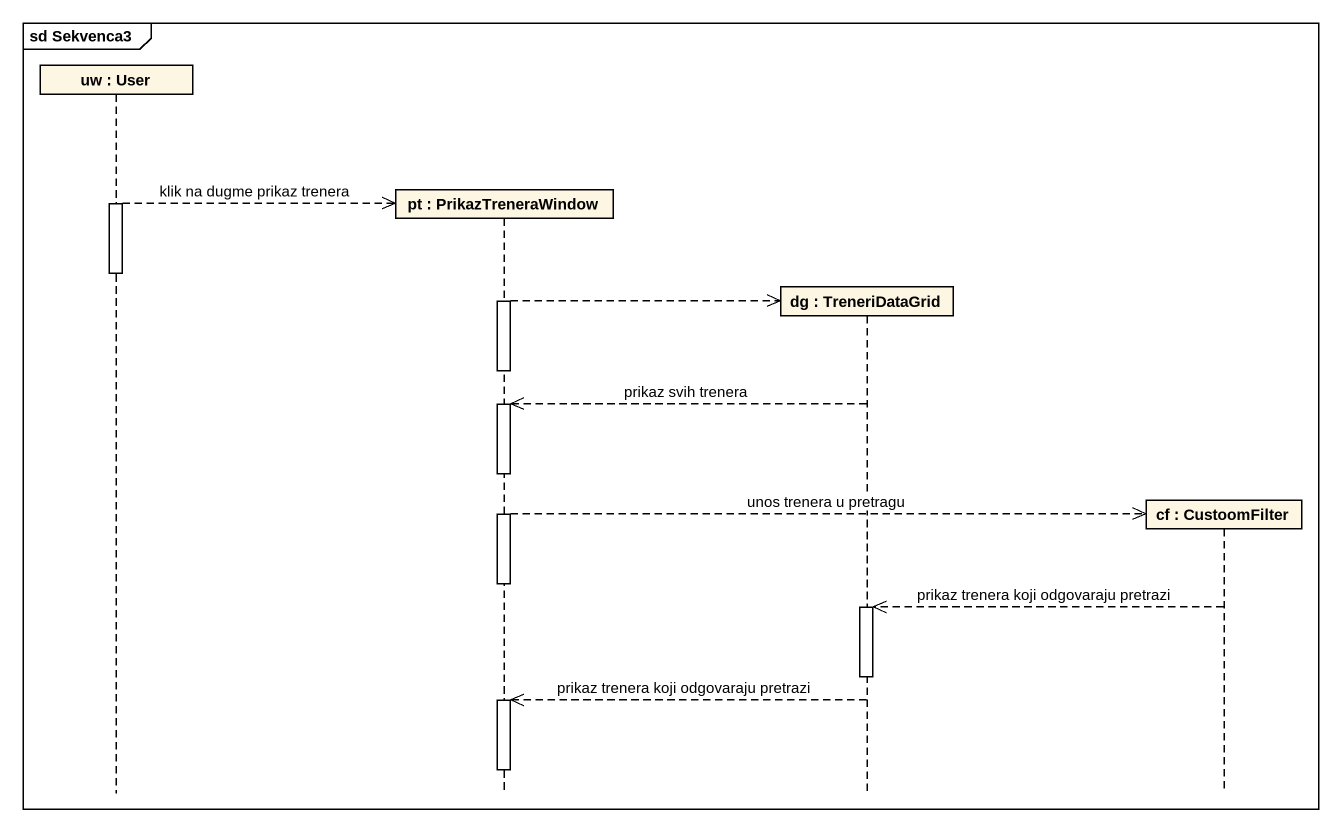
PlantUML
@startuml
mainframe sd Sekvenca3
hide footbox
participant "uw : User" as uw
participant "pt : PrikazTreneraWindow" as pt
participant "dg : TreneriDataGrid" as dg
participant "cf : CustoomFilter" as cf

activate uw
uw -->> pt ** : klik na dugme prikaz trenera
deactivate uw
activate pt
pt -->> dg **
deactivate pt
dg -->> pt : prikaz svih trenera
activate pt
pt -->> cf ** : unos trenera u pretragu
deactivate pt
cf -->> dg : prikaz trenera koji odgovaraju pretrazi
activate dg
deactivate dg
dg -->> pt : prikaz trenera koji odgovaraju pretrazi
activate pt
deactivate pt
@enduml
